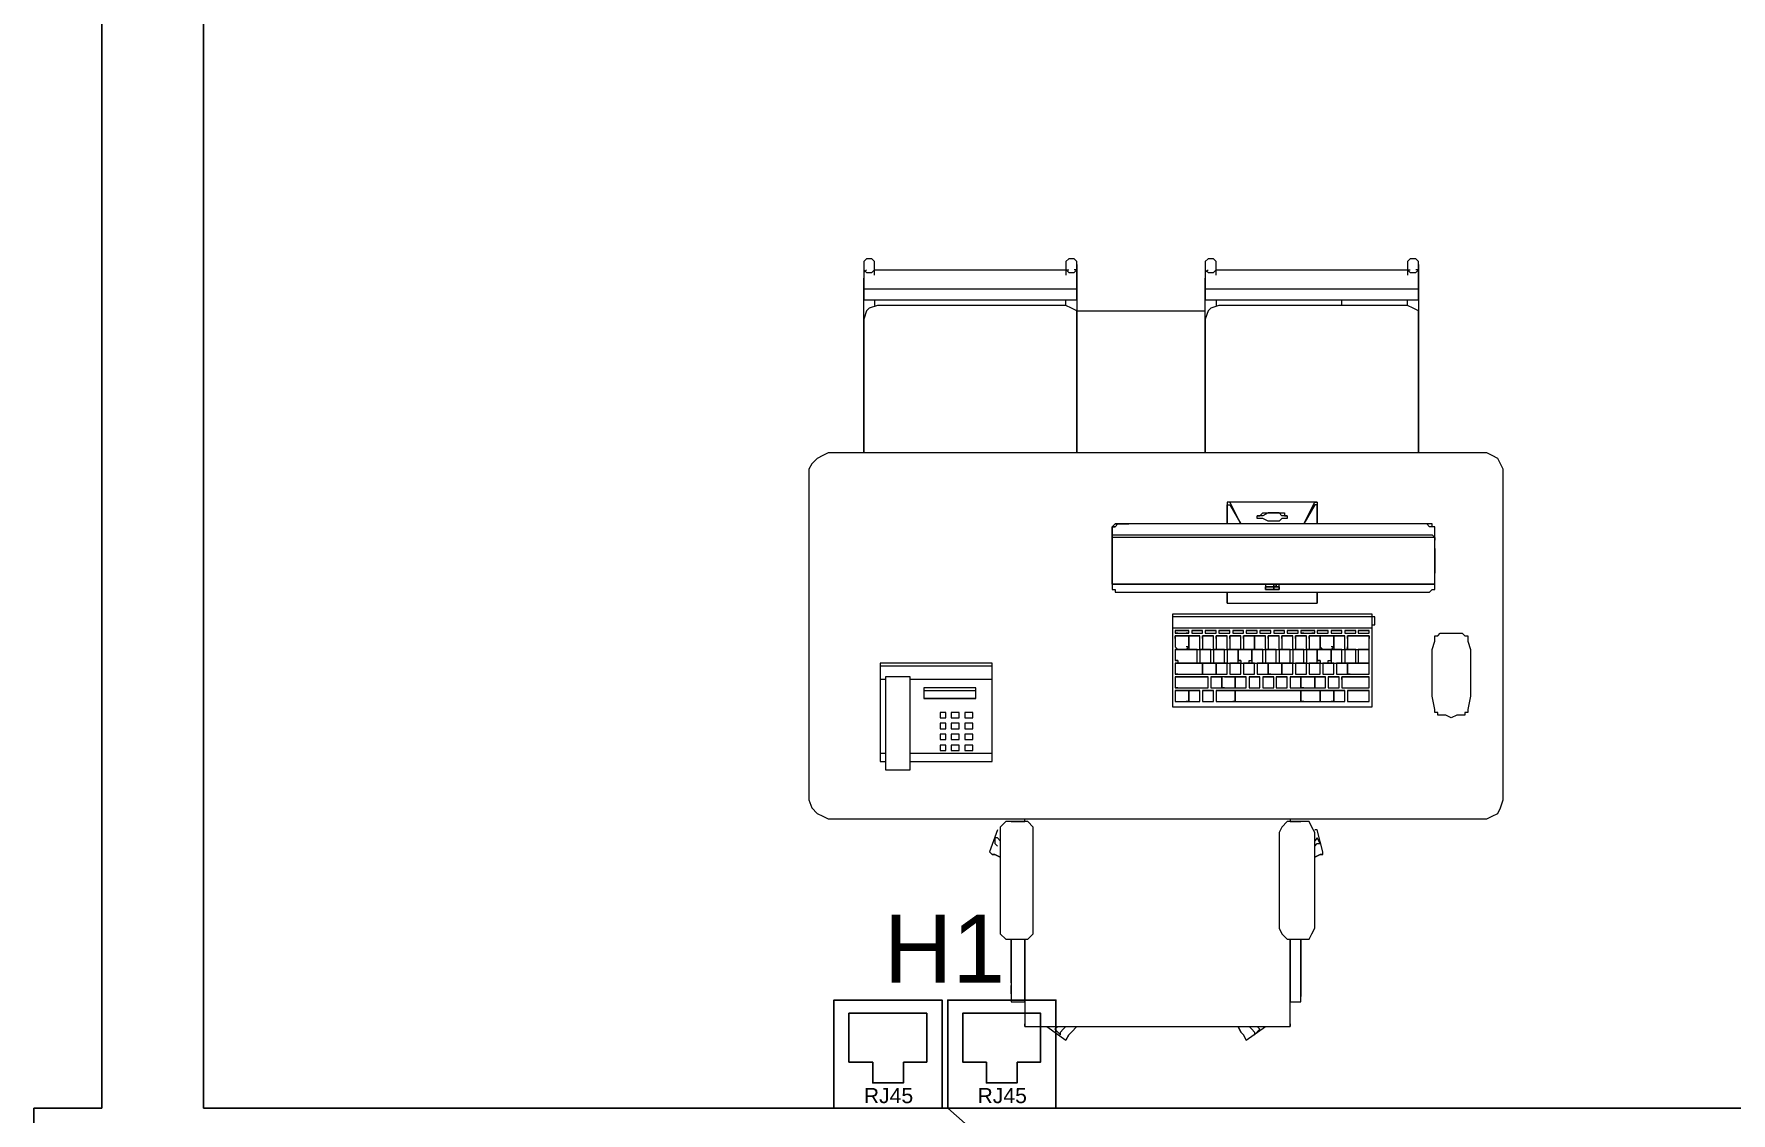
# Model space of a CAD drawing. Header units: metres. Extents: x 131 to 1703, y 190 to 2058.
# Drawn here: x 1474.805 to 1477.307, y 1991.598 to 1993.19 of the extents above; entities that cross this region are included whole.
import ezdxf

# ---------------------------------------------------------------- set-up
doc = ezdxf.new("R2010")
doc.units = ezdxf.units.M
for name, color, linetype in [('Cables RJ45', 7, 'Continuous'), ('Mobilier', 7, 'Continuous'), ('Murs', 7, 'Continuous'), ('Prise RJ45', 7, 'Continuous')]:
    doc.layers.add(name, color=color, linetype=linetype)
doc.styles.get("Standard").update_dxf_attribs({"font": 'arial.ttf'})

# ---------------------------------------------------------------- blocks, each defined once
blk = doc.blocks.new('Table avec ordinateur et telephone')
at = {"layer": 'Mobilier', "lineweight": 9}
for points in [[(1460.1523, 1998.0287), (1460.1506, 1998.0287), (1460.149, 1998.027), (1460.149, 1998.0253), (1460.149, 1998.0237), (1460.149, 1998.022), (1460.1506, 1998.0203), (1460.1523, 1998.0203), (1460.154, 1998.0203), (1460.1556, 1998.022), (1460.1556, 1998.0237), (1460.1556, 1998.0253), (1460.1556, 1998.027), (1460.154, 1998.0287)], [(1460.2756, 1998.0287), (1460.274, 1998.0287), (1460.2723, 1998.027), (1460.2723, 1998.0253), (1460.2723, 1998.0237), (1460.2723, 1998.022), (1460.274, 1998.0203), (1460.2756, 1998.0203), (1460.2773, 1998.0203), (1460.279, 1998.022), (1460.279, 1998.0237), (1460.279, 1998.0253), (1460.279, 1998.027), (1460.2773, 1998.0287)], [(1460.3606, 1998.0287), (1460.359, 1998.0287), (1460.3573, 1998.027), (1460.3573, 1998.0253), (1460.3573, 1998.0237), (1460.3573, 1998.022), (1460.359, 1998.0203), (1460.3606, 1998.0203), (1460.3623, 1998.0203), (1460.364, 1998.022), (1460.364, 1998.0237), (1460.364, 1998.0253), (1460.364, 1998.027), (1460.3623, 1998.0287)], [(1460.484, 1998.0287), (1460.4823, 1998.0287), (1460.4806, 1998.027), (1460.4806, 1998.0253), (1460.4806, 1998.0237), (1460.4806, 1998.022), (1460.4823, 1998.0203), (1460.484, 1998.0203), (1460.4856, 1998.0203), (1460.4873, 1998.022), (1460.4873, 1998.0237), (1460.4873, 1998.0253), (1460.4873, 1998.027), (1460.4856, 1998.0287)], [(1460.2723, 1998.0103), (1460.1573, 1998.0103), (1460.1523, 1998.0103), (1460.1506, 1998.0103), (1460.149, 1998.0103), (1460.149, 1998.0037), (1460.1506, 1998.0037), (1460.1523, 1998.0037), (1460.1573, 1998.0037), (1460.2723, 1998.0037), (1460.2756, 1998.0037), (1460.279, 1998.0037), (1460.279, 1998.0103), (1460.2756, 1998.0103)], [(1460.4806, 1998.0103), (1460.3656, 1998.0103), (1460.3606, 1998.0103), (1460.359, 1998.0103), (1460.3573, 1998.0103), (1460.3573, 1998.0037), (1460.359, 1998.0037), (1460.3606, 1998.0037), (1460.3656, 1998.0037), (1460.4806, 1998.0037), (1460.484, 1998.0037), (1460.4873, 1998.0037), (1460.4873, 1998.0103), (1460.484, 1998.0103)], [(1460.524, 1997.9103), (1460.1306, 1997.9103), (1460.1273, 1997.9103), (1460.124, 1997.9087), (1460.1206, 1997.907), (1460.1173, 1997.9037), (1460.1156, 1997.9003), (1460.1156, 1997.8953), (1460.1156, 1997.702), (1460.1156, 1997.6987), (1460.1173, 1997.6937), (1460.1206, 1997.6904), (1460.124, 1997.6887), (1460.1273, 1997.687), (1460.1306, 1997.687), (1460.524, 1997.687), (1460.529, 1997.687), (1460.5323, 1997.6887), (1460.5356, 1997.6904), (1460.5373, 1997.6937), (1460.539, 1997.6987), (1460.539, 1997.702), (1460.539, 1997.8953), (1460.539, 1997.9003), (1460.5373, 1997.9037), (1460.5356, 1997.907), (1460.5323, 1997.9087), (1460.529, 1997.9103)], [(1460.424, 1997.8803), (1460.4256, 1997.8803), (1460.4256, 1997.8787), (1460.4256, 1997.877), (1460.4256, 1997.8753), (1460.4256, 1997.8737), (1460.4256, 1997.872), (1460.4256, 1997.867), (1460.4256, 1997.872), (1460.4256, 1997.8737), (1460.4256, 1997.8753), (1460.4256, 1997.877), (1460.4256, 1997.8787), (1460.424, 1997.8787), (1460.4173, 1997.867)], [(1460.4073, 1997.872), (1460.4073, 1997.8703), (1460.4056, 1997.8703), (1460.404, 1997.8703), (1460.4023, 1997.8687), (1460.399, 1997.8687), (1460.3973, 1997.8687), (1460.3956, 1997.8687), (1460.3923, 1997.8703), (1460.3906, 1997.8703), (1460.389, 1997.8703), (1460.389, 1997.872), (1460.3906, 1997.872), (1460.3923, 1997.8737), (1460.3956, 1997.8737), (1460.3973, 1997.8737), (1460.399, 1997.8737), (1460.4023, 1997.8737), (1460.404, 1997.8737), (1460.4056, 1997.8737), (1460.4056, 1997.872)], [(1460.3006, 1997.857), (1460.3006, 1997.8303), (1460.4973, 1997.8303), (1460.4973, 1997.857), (1460.4973, 1997.8587), (1460.4956, 1997.8587), (1460.494, 1997.8587), (1460.4923, 1997.8587), (1460.4906, 1997.8587), (1460.3056, 1997.8587), (1460.304, 1997.8587), (1460.3023, 1997.8587), (1460.3006, 1997.8587)], [(1460.3006, 1997.827), (1460.3023, 1997.827), (1460.3023, 1997.8253), (1460.304, 1997.8253), (1460.3056, 1997.8253), (1460.4906, 1997.8253), (1460.4923, 1997.8253), (1460.494, 1997.8253), (1460.4956, 1997.827), (1460.4973, 1997.827), (1460.4973, 1997.8303), (1460.3006, 1997.8303)], [(1460.394, 1997.8287), (1460.3956, 1997.8287), (1460.3973, 1997.8287), (1460.399, 1997.8287), (1460.4006, 1997.8287), (1460.4023, 1997.8287), (1460.4023, 1997.827), (1460.4006, 1997.827), (1460.399, 1997.827), (1460.3973, 1997.827), (1460.3956, 1997.827), (1460.394, 1997.827)], [(1460.3973, 1997.827), (1460.399, 1997.827), (1460.4006, 1997.827), (1460.4023, 1997.827), (1460.4023, 1997.8287), (1460.4006, 1997.8287), (1460.399, 1997.8287), (1460.3973, 1997.8287), (1460.3956, 1997.8287), (1460.394, 1997.8287), (1460.394, 1997.827), (1460.3956, 1997.827)], [(1460.399, 1997.8287), (1460.399, 1997.8303), (1460.4006, 1997.8303), (1460.4006, 1997.8287)], [(1460.4006, 1997.8303), (1460.399, 1997.8303), (1460.399, 1997.8287), (1460.4006, 1997.8287)], [(1460.399, 1997.827), (1460.399, 1997.8287)], [(1460.459, 1997.7554), (1460.459, 1997.807), (1460.459, 1997.8087), (1460.459, 1997.8104), (1460.459, 1997.812), (1460.3373, 1997.812), (1460.3373, 1997.8104), (1460.3373, 1997.8087), (1460.3373, 1997.807), (1460.3373, 1997.7554)], [(1460.339, 1997.8004), (1460.3406, 1997.8004), (1460.3456, 1997.8004), (1460.3473, 1997.8004), (1460.3473, 1997.802), (1460.3456, 1997.802), (1460.3406, 1997.802), (1460.339, 1997.802)], [(1460.339, 1997.792), (1460.3406, 1997.7904), (1460.3456, 1997.7904), (1460.3473, 1997.792), (1460.3473, 1997.797), (1460.3473, 1997.7987), (1460.3456, 1997.7987), (1460.3406, 1997.7987), (1460.339, 1997.7987), (1460.339, 1997.797)], [(1460.3473, 1997.792), (1460.3473, 1997.7904), (1460.354, 1997.7904), (1460.354, 1997.792), (1460.354, 1997.797), (1460.354, 1997.7987), (1460.3473, 1997.7987), (1460.3473, 1997.797)], [(1460.349, 1997.8004), (1460.3556, 1997.8004), (1460.3556, 1997.802), (1460.354, 1997.802), (1460.349, 1997.802)], [(1460.3556, 1997.792), (1460.3556, 1997.7904), (1460.3623, 1997.7904), (1460.3623, 1997.792), (1460.3623, 1997.797), (1460.3623, 1997.7987), (1460.3556, 1997.7987), (1460.3556, 1997.797)], [(1460.3573, 1997.8004), (1460.364, 1997.8004), (1460.364, 1997.802), (1460.3573, 1997.802)], [(1460.364, 1997.792), (1460.364, 1997.7904), (1460.3706, 1997.7904), (1460.3706, 1997.792), (1460.3706, 1997.797), (1460.3706, 1997.7987), (1460.364, 1997.7987), (1460.364, 1997.797)], [(1460.3656, 1997.8004), (1460.3723, 1997.8004), (1460.3723, 1997.802), (1460.3656, 1997.802)], [(1460.3723, 1997.792), (1460.3723, 1997.7904), (1460.379, 1997.7904), (1460.379, 1997.792), (1460.379, 1997.797), (1460.379, 1997.7987), (1460.3723, 1997.7987), (1460.3723, 1997.797)], [(1460.374, 1997.8004), (1460.3806, 1997.8004), (1460.3806, 1997.802), (1460.374, 1997.802)], [(1460.3806, 1997.792), (1460.3806, 1997.7904), (1460.3856, 1997.7904), (1460.3873, 1997.7904), (1460.3873, 1997.792), (1460.3873, 1997.797), (1460.3873, 1997.7987), (1460.3856, 1997.7987), (1460.3806, 1997.7987), (1460.3806, 1997.797)], [(1460.3823, 1997.8004), (1460.389, 1997.8004), (1460.389, 1997.802), (1460.3823, 1997.802)], [(1460.3873, 1997.792), (1460.3873, 1997.7904), (1460.389, 1997.7904), (1460.394, 1997.7904), (1460.394, 1997.792), (1460.394, 1997.797), (1460.394, 1997.7987), (1460.389, 1997.7987), (1460.3873, 1997.7987), (1460.3873, 1997.797)], [(1460.3906, 1997.8004), (1460.3973, 1997.8004), (1460.3973, 1997.802), (1460.3906, 1997.802)], [(1460.3956, 1997.792), (1460.3956, 1997.7904), (1460.4023, 1997.7904), (1460.4023, 1997.792), (1460.4023, 1997.797), (1460.4023, 1997.7987), (1460.3956, 1997.7987), (1460.3956, 1997.797)], [(1460.399, 1997.8004), (1460.4056, 1997.8004), (1460.4056, 1997.802), (1460.399, 1997.802)], [(1460.404, 1997.792), (1460.404, 1997.7904), (1460.4106, 1997.7904), (1460.4106, 1997.792), (1460.4106, 1997.797), (1460.4106, 1997.7987), (1460.404, 1997.7987), (1460.404, 1997.797)], [(1460.4073, 1997.8004), (1460.414, 1997.8004), (1460.414, 1997.802), (1460.4073, 1997.802)], [(1460.4123, 1997.792), (1460.4123, 1997.7904), (1460.419, 1997.7904), (1460.419, 1997.792), (1460.419, 1997.797), (1460.419, 1997.7987), (1460.4123, 1997.7987), (1460.4123, 1997.797)], [(1460.4156, 1997.8004), (1460.4173, 1997.8004), (1460.4223, 1997.8004), (1460.424, 1997.8004), (1460.424, 1997.802), (1460.4223, 1997.802), (1460.4173, 1997.802), (1460.4156, 1997.802)], [(1460.4206, 1997.792), (1460.4206, 1997.7904), (1460.4273, 1997.7904), (1460.4273, 1997.792), (1460.4273, 1997.797), (1460.4273, 1997.7987), (1460.4206, 1997.7987), (1460.4206, 1997.797)], [(1460.4256, 1997.8004), (1460.4323, 1997.8004), (1460.4323, 1997.802), (1460.4306, 1997.802), (1460.4256, 1997.802)], [(1460.4273, 1997.792), (1460.429, 1997.7904), (1460.434, 1997.7904), (1460.4356, 1997.792), (1460.4356, 1997.797), (1460.4356, 1997.7987), (1460.434, 1997.7987), (1460.429, 1997.7987), (1460.4273, 1997.7987), (1460.4273, 1997.797)], [(1460.434, 1997.8004), (1460.4406, 1997.8004), (1460.4406, 1997.802), (1460.434, 1997.802)], [(1460.4356, 1997.792), (1460.4356, 1997.7904), (1460.4423, 1997.7904), (1460.4423, 1997.792), (1460.4423, 1997.797), (1460.4423, 1997.7987), (1460.4356, 1997.7987), (1460.4356, 1997.797)], [(1460.4423, 1997.8004), (1460.449, 1997.8004), (1460.449, 1997.802), (1460.4423, 1997.802)], [(1460.444, 1997.792), (1460.444, 1997.7904), (1460.4573, 1997.7904), (1460.4573, 1997.792), (1460.4573, 1997.797), (1460.4573, 1997.7987), (1460.444, 1997.7987), (1460.444, 1997.797)], [(1460.4506, 1997.8004), (1460.4573, 1997.8004), (1460.4573, 1997.802), (1460.4506, 1997.802)], [(1460.5023, 1997.8004), (1460.504, 1997.8004), (1460.5056, 1997.8004), (1460.5073, 1997.8004), (1460.509, 1997.8004), (1460.5106, 1997.8004), (1460.5123, 1997.8004), (1460.514, 1997.8004), (1460.5156, 1997.7987), (1460.5173, 1997.7987), (1460.5173, 1997.797), (1460.5173, 1997.7954), (1460.519, 1997.7904), (1460.519, 1997.7854), (1460.519, 1997.7787), (1460.519, 1997.7704), (1460.519, 1997.762), (1460.5173, 1997.7537), (1460.5173, 1997.752), (1460.5156, 1997.752), (1460.5156, 1997.7504), (1460.514, 1997.7504), (1460.5106, 1997.7504), (1460.5073, 1997.7487), (1460.504, 1997.7504), (1460.5006, 1997.7504), (1460.499, 1997.7504), (1460.499, 1997.752), (1460.4973, 1997.752), (1460.4973, 1997.7537), (1460.4956, 1997.762), (1460.4956, 1997.7704), (1460.4956, 1997.7787), (1460.4956, 1997.7854), (1460.4956, 1997.7904), (1460.4973, 1997.7954), (1460.4973, 1997.797), (1460.4973, 1997.7987), (1460.499, 1997.7987), (1460.5006, 1997.8004)], [(1460.3523, 1997.7837), (1460.3523, 1997.7887), (1460.3523, 1997.7904), (1460.3406, 1997.7904), (1460.339, 1997.7904), (1460.339, 1997.7887), (1460.339, 1997.7837), (1460.3406, 1997.7837), (1460.3406, 1997.782), (1460.3523, 1997.782)], [(1460.3606, 1997.7837), (1460.3606, 1997.7887), (1460.3606, 1997.7904), (1460.354, 1997.7904), (1460.354, 1997.7887), (1460.354, 1997.7837), (1460.354, 1997.782), (1460.3606, 1997.782)], [(1460.369, 1997.7837), (1460.369, 1997.7887), (1460.369, 1997.7904), (1460.3623, 1997.7904), (1460.3623, 1997.7887), (1460.3623, 1997.7837), (1460.3623, 1997.782), (1460.369, 1997.782)], [(1460.3773, 1997.7837), (1460.3773, 1997.7887), (1460.3773, 1997.7904), (1460.3706, 1997.7904), (1460.3706, 1997.7887), (1460.3706, 1997.7837), (1460.3706, 1997.782), (1460.3773, 1997.782)], [(1460.3856, 1997.7837), (1460.3856, 1997.7887), (1460.3856, 1997.7904), (1460.384, 1997.7904), (1460.379, 1997.7904), (1460.3773, 1997.7904), (1460.3773, 1997.7887), (1460.3773, 1997.7837), (1460.379, 1997.7837), (1460.379, 1997.782), (1460.384, 1997.782), (1460.384, 1997.7837)], [(1460.3923, 1997.7837), (1460.3923, 1997.7887), (1460.3923, 1997.7904), (1460.3873, 1997.7904), (1460.3856, 1997.7904), (1460.3856, 1997.7887), (1460.3856, 1997.7837), (1460.3856, 1997.782), (1460.3923, 1997.782)], [(1460.4006, 1997.7837), (1460.4006, 1997.7887), (1460.4006, 1997.7904), (1460.394, 1997.7904), (1460.394, 1997.7887), (1460.394, 1997.7837), (1460.394, 1997.782), (1460.4006, 1997.782)], [(1460.409, 1997.7837), (1460.409, 1997.7887), (1460.409, 1997.7904), (1460.4023, 1997.7904), (1460.4023, 1997.7887), (1460.4023, 1997.7837), (1460.4023, 1997.782), (1460.409, 1997.782)], [(1460.4173, 1997.7837), (1460.4173, 1997.7887), (1460.4173, 1997.7904), (1460.4106, 1997.7904), (1460.4106, 1997.7887), (1460.4106, 1997.7837), (1460.4106, 1997.782), (1460.4173, 1997.782)], [(1460.4256, 1997.7837), (1460.4256, 1997.7887), (1460.4256, 1997.7904), (1460.419, 1997.7904), (1460.419, 1997.7887), (1460.419, 1997.7837), (1460.419, 1997.782), (1460.4256, 1997.782)], [(1460.434, 1997.7837), (1460.434, 1997.7887), (1460.434, 1997.7904), (1460.4323, 1997.7904), (1460.4273, 1997.7904), (1460.4256, 1997.7904), (1460.4256, 1997.7887), (1460.4256, 1997.7837), (1460.4273, 1997.7837), (1460.4273, 1997.782), (1460.4323, 1997.782), (1460.4323, 1997.7837)], [(1460.4406, 1997.7837), (1460.4406, 1997.7887), (1460.4406, 1997.7904), (1460.434, 1997.7904), (1460.434, 1997.7887), (1460.434, 1997.7837), (1460.434, 1997.782), (1460.4406, 1997.782)], [(1460.449, 1997.7837), (1460.449, 1997.7887), (1460.449, 1997.7904), (1460.4423, 1997.7904), (1460.4423, 1997.7887), (1460.4423, 1997.7837), (1460.4423, 1997.782), (1460.449, 1997.782)], [(1460.4573, 1997.7837), (1460.4573, 1997.7887), (1460.4573, 1997.7904), (1460.4506, 1997.7904), (1460.4506, 1997.7887), (1460.4506, 1997.7837), (1460.4506, 1997.782), (1460.4573, 1997.782)], [(1460.1773, 1997.722), (1460.2273, 1997.722), (1460.2273, 1997.782), (1460.159, 1997.782), (1460.159, 1997.722), (1460.1623, 1997.722), (1460.1623, 1997.717), (1460.1773, 1997.717)], [(1460.3556, 1997.7754), (1460.3556, 1997.782), (1460.3406, 1997.782), (1460.339, 1997.782), (1460.339, 1997.7754), (1460.3406, 1997.7754)], [(1460.364, 1997.7754), (1460.364, 1997.782), (1460.3623, 1997.782), (1460.3573, 1997.782), (1460.3556, 1997.782), (1460.3556, 1997.7804), (1460.3556, 1997.7754), (1460.3573, 1997.7754), (1460.3623, 1997.7754)], [(1460.3706, 1997.7754), (1460.3706, 1997.782), (1460.364, 1997.782), (1460.364, 1997.7804), (1460.364, 1997.7754)], [(1460.379, 1997.7754), (1460.379, 1997.782), (1460.3723, 1997.782), (1460.3723, 1997.7804), (1460.3723, 1997.7754)], [(1460.3873, 1997.7754), (1460.3873, 1997.782), (1460.3806, 1997.782), (1460.3806, 1997.7804), (1460.3806, 1997.7754)], [(1460.3956, 1997.7754), (1460.3956, 1997.782), (1460.389, 1997.782), (1460.389, 1997.7804), (1460.389, 1997.7754)], [(1460.404, 1997.7754), (1460.404, 1997.782), (1460.4023, 1997.782), (1460.3973, 1997.782), (1460.3956, 1997.782), (1460.3956, 1997.7804), (1460.3956, 1997.7754), (1460.3973, 1997.7754), (1460.4023, 1997.7754)], [(1460.4106, 1997.7754), (1460.4106, 1997.782), (1460.4056, 1997.782), (1460.404, 1997.782), (1460.404, 1997.7804), (1460.404, 1997.7754)], [(1460.419, 1997.7754), (1460.419, 1997.782), (1460.4123, 1997.782), (1460.4123, 1997.7804), (1460.4123, 1997.7754)], [(1460.4273, 1997.7754), (1460.4273, 1997.782), (1460.4206, 1997.782), (1460.4206, 1997.7804), (1460.4206, 1997.7754)], [(1460.4356, 1997.7754), (1460.4356, 1997.782), (1460.429, 1997.782), (1460.429, 1997.7804), (1460.429, 1997.7754)], [(1460.444, 1997.7754), (1460.444, 1997.782), (1460.4373, 1997.782), (1460.4373, 1997.7804), (1460.4373, 1997.7754)], [(1460.4573, 1997.7754), (1460.4573, 1997.782), (1460.4456, 1997.782), (1460.444, 1997.782), (1460.444, 1997.7804), (1460.444, 1997.7754), (1460.4456, 1997.7754)], [(1460.2173, 1997.767), (1460.1856, 1997.767), (1460.1856, 1997.7604), (1460.2173, 1997.7604)], [(1460.359, 1997.767), (1460.359, 1997.7737), (1460.3406, 1997.7737), (1460.339, 1997.7737), (1460.339, 1997.767), (1460.3406, 1997.767)], [(1460.339, 1997.7587), (1460.3406, 1997.7587), (1460.3456, 1997.7587), (1460.3473, 1997.7587), (1460.3473, 1997.7637), (1460.3473, 1997.7654), (1460.3456, 1997.7654), (1460.3406, 1997.7654), (1460.339, 1997.7654), (1460.339, 1997.7637)], [(1460.3473, 1997.7587), (1460.354, 1997.7587), (1460.354, 1997.7637), (1460.354, 1997.7654), (1460.3473, 1997.7654), (1460.3473, 1997.7637)], [(1460.3556, 1997.7587), (1460.3623, 1997.7587), (1460.3623, 1997.7637), (1460.3623, 1997.7654), (1460.3556, 1997.7654), (1460.3556, 1997.7637)], [(1460.3673, 1997.767), (1460.3673, 1997.7737), (1460.3606, 1997.7737), (1460.3606, 1997.772), (1460.3606, 1997.767)], [(1460.364, 1997.7587), (1460.374, 1997.7587), (1460.3756, 1997.7587), (1460.3756, 1997.7637), (1460.3756, 1997.7654), (1460.374, 1997.7654), (1460.364, 1997.7654), (1460.364, 1997.7637)], [(1460.3756, 1997.767), (1460.3756, 1997.7737), (1460.374, 1997.7737), (1460.369, 1997.7737), (1460.3673, 1997.7737), (1460.3673, 1997.772), (1460.3673, 1997.767), (1460.369, 1997.767), (1460.374, 1997.767)], [(1460.3823, 1997.767), (1460.3823, 1997.7737), (1460.3773, 1997.7737), (1460.3756, 1997.7737), (1460.3756, 1997.772), (1460.3756, 1997.767)], [(1460.3756, 1997.7587), (1460.4156, 1997.7587), (1460.4156, 1997.7637), (1460.4156, 1997.7654), (1460.3756, 1997.7654), (1460.3756, 1997.7637)], [(1460.3906, 1997.767), (1460.3906, 1997.7737), (1460.384, 1997.7737), (1460.384, 1997.772), (1460.384, 1997.767)], [(1460.399, 1997.767), (1460.399, 1997.7737), (1460.3923, 1997.7737), (1460.3923, 1997.772), (1460.3923, 1997.767)], [(1460.4073, 1997.767), (1460.4073, 1997.7737), (1460.4006, 1997.7737), (1460.4006, 1997.772), (1460.4006, 1997.767)], [(1460.4156, 1997.767), (1460.4156, 1997.7737), (1460.409, 1997.7737), (1460.409, 1997.772), (1460.409, 1997.767)], [(1460.424, 1997.767), (1460.424, 1997.7737), (1460.4223, 1997.7737), (1460.4173, 1997.7737), (1460.4156, 1997.7737), (1460.4156, 1997.772), (1460.4156, 1997.767), (1460.4173, 1997.767), (1460.4223, 1997.767)], [(1460.4156, 1997.7587), (1460.4173, 1997.7587), (1460.4273, 1997.7587), (1460.4273, 1997.7637), (1460.4273, 1997.7654), (1460.4173, 1997.7654), (1460.4156, 1997.7654), (1460.4156, 1997.7637)], [(1460.4306, 1997.767), (1460.4306, 1997.7737), (1460.424, 1997.7737), (1460.424, 1997.772), (1460.424, 1997.767)], [(1460.4273, 1997.7587), (1460.429, 1997.7587), (1460.434, 1997.7587), (1460.4356, 1997.7587), (1460.4356, 1997.7637), (1460.4356, 1997.7654), (1460.434, 1997.7654), (1460.429, 1997.7654), (1460.4273, 1997.7654), (1460.4273, 1997.7637)], [(1460.439, 1997.767), (1460.439, 1997.7737), (1460.4323, 1997.7737), (1460.4323, 1997.772), (1460.4323, 1997.767)], [(1460.4356, 1997.7587), (1460.4423, 1997.7587), (1460.4423, 1997.7637), (1460.4423, 1997.7654), (1460.4356, 1997.7654), (1460.4356, 1997.7637)], [(1460.4573, 1997.767), (1460.4573, 1997.7737), (1460.4406, 1997.7737), (1460.4406, 1997.772), (1460.4406, 1997.767)], [(1460.444, 1997.7587), (1460.4573, 1997.7587), (1460.4573, 1997.7637), (1460.4573, 1997.7654), (1460.444, 1997.7654), (1460.444, 1997.7637)], [(1460.199, 1997.752), (1460.1956, 1997.752), (1460.1956, 1997.7487), (1460.199, 1997.7487)], [(1460.199, 1997.7454), (1460.1956, 1997.7454), (1460.1956, 1997.742), (1460.199, 1997.742)], [(1460.2073, 1997.752), (1460.2023, 1997.752), (1460.2023, 1997.7487), (1460.2073, 1997.7487)], [(1460.2073, 1997.7454), (1460.2023, 1997.7454), (1460.2023, 1997.742), (1460.2073, 1997.742)], [(1460.2156, 1997.752), (1460.2106, 1997.752), (1460.2106, 1997.7487), (1460.2156, 1997.7487)], [(1460.2156, 1997.7454), (1460.2106, 1997.7454), (1460.2106, 1997.742), (1460.2156, 1997.742)], [(1460.199, 1997.7387), (1460.1956, 1997.7387), (1460.1956, 1997.7354), (1460.199, 1997.7354)], [(1460.2073, 1997.7387), (1460.2023, 1997.7387), (1460.2023, 1997.7354), (1460.2073, 1997.7354)], [(1460.2156, 1997.7387), (1460.2106, 1997.7387), (1460.2106, 1997.7354), (1460.2156, 1997.7354)], [(1460.199, 1997.732), (1460.1956, 1997.732), (1460.1956, 1997.7287), (1460.199, 1997.7287)], [(1460.2073, 1997.732), (1460.2023, 1997.732), (1460.2023, 1997.7287), (1460.2073, 1997.7287)], [(1460.2156, 1997.732), (1460.2106, 1997.732), (1460.2106, 1997.7287), (1460.2156, 1997.7287)], [(1460.2456, 1997.6137), (1460.249, 1997.6137), (1460.2523, 1997.617), (1460.2523, 1997.6204), (1460.2523, 1997.6787), (1460.2523, 1997.682), (1460.249, 1997.6854), (1460.2456, 1997.6854), (1460.239, 1997.6854), (1460.2356, 1997.6854), (1460.2323, 1997.682), (1460.2323, 1997.6787), (1460.2323, 1997.6204), (1460.2323, 1997.617), (1460.2356, 1997.6137), (1460.239, 1997.6137)], [(1460.4156, 1997.6137), (1460.4206, 1997.6137), (1460.4223, 1997.617), (1460.424, 1997.6204), (1460.424, 1997.6787), (1460.4223, 1997.682), (1460.4206, 1997.6854), (1460.4156, 1997.6854), (1460.4106, 1997.6854), (1460.4073, 1997.6854), (1460.404, 1997.682), (1460.4023, 1997.6787), (1460.4023, 1997.6204), (1460.404, 1997.617), (1460.4073, 1997.6137), (1460.4106, 1997.6137)], [(1460.279, 1997.5604), (1460.2756, 1997.557), (1460.274, 1997.5554), (1460.2723, 1997.552), (1460.274, 1997.5554), (1460.2756, 1997.557)], [(1460.3773, 1997.5604), (1460.379, 1997.557), (1460.3806, 1997.5554), (1460.3823, 1997.552), (1460.3806, 1997.5554), (1460.379, 1997.557)]]:
    blk.add_lwpolyline(points, close=True, dxfattribs=at)
for points in [[(1460.279, 1998.0253), (1460.279, 1998.0153), (1460.279, 1998.0137), (1460.279, 1998.0087), (1460.279, 1998.0003), (1460.279, 1997.9103), (1460.279, 1997.992), (1460.279, 1997.997), (1460.2756, 1997.9987), (1460.2723, 1998.0003), (1460.1573, 1998.0003), (1460.1523, 1997.9987), (1460.1506, 1997.997), (1460.149, 1997.992), (1460.149, 1997.9103), (1460.149, 1998.0003), (1460.149, 1998.007), (1460.149, 1998.0137), (1460.149, 1998.0153)], [(1460.149, 1998.0253), (1460.149, 1998.0153), (1460.149, 1998.017)], [(1460.1556, 1998.0187), (1460.1556, 1998.0253)], [(1460.2723, 1998.0253), (1460.2723, 1998.0187)], [(1460.4873, 1998.0253), (1460.4873, 1998.0153), (1460.4873, 1998.0137), (1460.4873, 1998.0087), (1460.4873, 1998.0003), (1460.4873, 1997.9103), (1460.4873, 1997.992), (1460.4873, 1997.997), (1460.484, 1997.9987), (1460.4806, 1998.0003), (1460.3656, 1998.0003), (1460.3606, 1997.9987), (1460.359, 1997.997), (1460.3573, 1997.992), (1460.3573, 1997.9103), (1460.3573, 1998.0003), (1460.3573, 1998.007), (1460.3573, 1998.0137), (1460.3573, 1998.0153)], [(1460.3573, 1998.0253), (1460.3573, 1998.0153), (1460.3573, 1998.017)], [(1460.364, 1998.0187), (1460.364, 1998.0253)], [(1460.4806, 1998.0253), (1460.4806, 1998.0187)], [(1460.1506, 1998.022), (1460.149, 1998.0203), (1460.149, 1998.0103)], [(1460.1556, 1998.022), (1460.1573, 1998.022), (1460.2723, 1998.022), (1460.274, 1998.022)], [(1460.279, 1998.0103), (1460.279, 1998.0203), (1460.279, 1998.022), (1460.2773, 1998.022)], [(1460.279, 1998.0153), (1460.279, 1998.0153)], [(1460.359, 1998.022), (1460.3573, 1998.0203), (1460.3573, 1998.0103)], [(1460.364, 1998.022), (1460.3656, 1998.022), (1460.4806, 1998.022), (1460.4823, 1998.022)], [(1460.4873, 1998.0103), (1460.4873, 1998.0203), (1460.4873, 1998.022), (1460.4856, 1998.022)], [(1460.4873, 1998.0153), (1460.4873, 1998.0153)], [(1460.1556, 1998.0037), (1460.1556, 1998.0003)], [(1460.2723, 1998.0003), (1460.2723, 1998.0037)], [(1460.364, 1998.0037), (1460.364, 1998.0003)], [(1460.4806, 1998.0003), (1460.4806, 1998.0037)], [(1460.4256, 1997.8803), (1460.3723, 1997.8803), (1460.3706, 1997.8803), (1460.3706, 1997.8787), (1460.3706, 1997.877), (1460.3706, 1997.8753), (1460.3706, 1997.8737), (1460.3706, 1997.872), (1460.3706, 1997.867), (1460.3706, 1997.872), (1460.3706, 1997.8737), (1460.3706, 1997.8753), (1460.3706, 1997.877), (1460.3706, 1997.8787), (1460.3723, 1997.8787), (1460.379, 1997.867), (1460.3723, 1997.8803)], [(1460.4073, 1997.872), (1460.4056, 1997.872), (1460.404, 1997.872), (1460.4023, 1997.8737), (1460.399, 1997.8737), (1460.3973, 1997.8737), (1460.3956, 1997.8737), (1460.3923, 1997.872), (1460.3906, 1997.872), (1460.389, 1997.872)], [(1460.3006, 1997.8353), (1460.3006, 1997.8653), (1460.3023, 1997.8653), (1460.304, 1997.867), (1460.3056, 1997.867), (1460.304, 1997.867), (1460.3023, 1997.8653), (1460.3006, 1997.8653), (1460.3006, 1997.8587), (1460.3006, 1997.8603), (1460.3023, 1997.8603), (1460.304, 1997.8603), (1460.3056, 1997.8603), (1460.4906, 1997.8603), (1460.4923, 1997.8603), (1460.494, 1997.8603), (1460.4956, 1997.8603), (1460.4973, 1997.8587), (1460.4973, 1997.857)], [(1460.4973, 1997.8353), (1460.4973, 1997.8653), (1460.4956, 1997.8653), (1460.494, 1997.8653), (1460.4923, 1997.867), (1460.4906, 1997.867), (1460.3056, 1997.867), (1460.304, 1997.867), (1460.3023, 1997.867), (1460.3006, 1997.8653)], [(1460.3006, 1997.8587), (1460.3006, 1997.8603), (1460.3023, 1997.8603), (1460.304, 1997.8603), (1460.3056, 1997.8603), (1460.4906, 1997.8603), (1460.4923, 1997.8603), (1460.494, 1997.8603), (1460.4956, 1997.8603), (1460.4973, 1997.8587)], [(1460.3006, 1997.8303), (1460.3006, 1997.832), (1460.3006, 1997.8587), (1460.3006, 1997.857)], [(1460.3023, 1997.867), (1460.309, 1997.867), (1460.3106, 1997.867)], [(1460.4973, 1997.8303), (1460.4973, 1997.832), (1460.4973, 1997.8587), (1460.4973, 1997.8653), (1460.4956, 1997.8653), (1460.494, 1997.8653), (1460.4923, 1997.867), (1460.4906, 1997.867), (1460.3056, 1997.867)], [(1460.4956, 1997.867), (1460.4873, 1997.867), (1460.309, 1997.867)], [(1460.4973, 1997.8653), (1460.4956, 1997.8653), (1460.4956, 1997.867), (1460.494, 1997.867), (1460.4923, 1997.867), (1460.4906, 1997.867)], [(1460.4973, 1997.852), (1460.4973, 1997.8387), (1460.4973, 1997.837)], [(1460.394, 1997.8303), (1460.394, 1997.8287), (1460.3956, 1997.8287), (1460.3973, 1997.8287), (1460.399, 1997.8287), (1460.4006, 1997.8287), (1460.399, 1997.8287), (1460.3973, 1997.8287), (1460.3956, 1997.8287), (1460.394, 1997.8287)], [(1460.4023, 1997.8287), (1460.4023, 1997.8303)], [(1460.3706, 1997.8187), (1460.3706, 1997.8253), (1460.3706, 1997.8187), (1460.4256, 1997.8187), (1460.4256, 1997.8253), (1460.4256, 1997.8187)], [(1460.3706, 1997.8187), (1460.3706, 1997.8187)], [(1460.4256, 1997.8187), (1460.4256, 1997.8187)], [(1460.459, 1997.8054), (1460.4606, 1997.8054), (1460.4606, 1997.807), (1460.4606, 1997.8087), (1460.4606, 1997.8104), (1460.3373, 1997.8104), (1460.3373, 1997.8087), (1460.3373, 1997.807), (1460.3373, 1997.8054)], [(1460.3373, 1997.8037), (1460.459, 1997.8037)], [(1460.339, 1997.802), (1460.3406, 1997.802), (1460.3456, 1997.802), (1460.3473, 1997.802)], [(1460.3406, 1997.8004), (1460.339, 1997.8004)], [(1460.339, 1997.797), (1460.339, 1997.7987), (1460.3406, 1997.7987), (1460.3456, 1997.7987), (1460.3473, 1997.7987)], [(1460.3456, 1997.802), (1460.3456, 1997.802)], [(1460.3473, 1997.8004), (1460.3456, 1997.8004)], [(1460.3456, 1997.7987), (1460.3456, 1997.7987)], [(1460.3473, 1997.802), (1460.3473, 1997.802)], [(1460.3473, 1997.797), (1460.3473, 1997.7987), (1460.354, 1997.7987)], [(1460.349, 1997.802), (1460.354, 1997.802), (1460.3556, 1997.802)], [(1460.349, 1997.8004), (1460.349, 1997.8004)], [(1460.354, 1997.802), (1460.354, 1997.802)], [(1460.354, 1997.7987), (1460.354, 1997.7987)], [(1460.3556, 1997.802), (1460.3556, 1997.802)], [(1460.3556, 1997.8004), (1460.3556, 1997.8004)], [(1460.3556, 1997.797), (1460.3556, 1997.7987), (1460.3623, 1997.7987)], [(1460.3573, 1997.802), (1460.364, 1997.802)], [(1460.3573, 1997.8004), (1460.3573, 1997.8004)], [(1460.3623, 1997.7987), (1460.3623, 1997.7987)], [(1460.364, 1997.802), (1460.364, 1997.802)], [(1460.364, 1997.8004), (1460.364, 1997.8004)], [(1460.364, 1997.797), (1460.364, 1997.7987), (1460.3706, 1997.7987)], [(1460.3656, 1997.802), (1460.3723, 1997.802)], [(1460.3656, 1997.8004), (1460.3656, 1997.8004)], [(1460.3706, 1997.7987), (1460.3706, 1997.7987)], [(1460.3723, 1997.802), (1460.3723, 1997.802)], [(1460.3723, 1997.8004), (1460.3723, 1997.8004)], [(1460.3723, 1997.797), (1460.3723, 1997.7987), (1460.379, 1997.7987)], [(1460.374, 1997.802), (1460.3806, 1997.802)], [(1460.374, 1997.8004), (1460.374, 1997.8004)], [(1460.379, 1997.7987), (1460.379, 1997.7987)], [(1460.3806, 1997.802), (1460.3806, 1997.802)], [(1460.3806, 1997.8004), (1460.3806, 1997.8004)], [(1460.3806, 1997.797), (1460.3806, 1997.7987), (1460.3856, 1997.7987), (1460.3873, 1997.7987)], [(1460.3823, 1997.802), (1460.389, 1997.802)], [(1460.3823, 1997.8004), (1460.3823, 1997.8004)], [(1460.3856, 1997.7987), (1460.3856, 1997.7987)], [(1460.3873, 1997.797), (1460.3873, 1997.7987), (1460.389, 1997.7987), (1460.394, 1997.7987)], [(1460.389, 1997.802), (1460.389, 1997.802)], [(1460.389, 1997.8004), (1460.389, 1997.8004)], [(1460.3906, 1997.802), (1460.3973, 1997.802)], [(1460.3906, 1997.8004), (1460.3906, 1997.8004)], [(1460.394, 1997.7987), (1460.394, 1997.7987)], [(1460.3956, 1997.797), (1460.3956, 1997.7987), (1460.4023, 1997.7987)], [(1460.3973, 1997.802), (1460.3973, 1997.802)], [(1460.3973, 1997.8004), (1460.3973, 1997.8004)], [(1460.399, 1997.802), (1460.4056, 1997.802)], [(1460.399, 1997.8004), (1460.399, 1997.8004)], [(1460.4023, 1997.7987), (1460.4023, 1997.7987)], [(1460.404, 1997.797), (1460.404, 1997.7987), (1460.4106, 1997.7987)], [(1460.4056, 1997.802), (1460.4056, 1997.802)], [(1460.4056, 1997.8004), (1460.4056, 1997.8004)], [(1460.4073, 1997.802), (1460.414, 1997.802)], [(1460.4073, 1997.8004), (1460.4073, 1997.8004)], [(1460.4106, 1997.7987), (1460.4106, 1997.7987)], [(1460.4123, 1997.797), (1460.4123, 1997.7987), (1460.419, 1997.7987)], [(1460.414, 1997.802), (1460.414, 1997.802)], [(1460.414, 1997.8004), (1460.414, 1997.8004)], [(1460.4156, 1997.802), (1460.4173, 1997.802), (1460.4223, 1997.802), (1460.424, 1997.802)], [(1460.4173, 1997.8004), (1460.4156, 1997.8004)], [(1460.419, 1997.7987), (1460.419, 1997.7987)], [(1460.4206, 1997.797), (1460.4206, 1997.7987), (1460.4273, 1997.7987)], [(1460.4223, 1997.802), (1460.4223, 1997.802)], [(1460.424, 1997.8004), (1460.4223, 1997.8004)], [(1460.424, 1997.802), (1460.424, 1997.802)], [(1460.4256, 1997.802), (1460.4306, 1997.802), (1460.4323, 1997.802)], [(1460.4256, 1997.8004), (1460.4256, 1997.8004)], [(1460.4273, 1997.797), (1460.4273, 1997.7987), (1460.429, 1997.7987), (1460.434, 1997.7987), (1460.4356, 1997.7987)], [(1460.4273, 1997.7987), (1460.4273, 1997.7987)], [(1460.4306, 1997.802), (1460.4306, 1997.802)], [(1460.4323, 1997.802), (1460.4323, 1997.802)], [(1460.4323, 1997.8004), (1460.4323, 1997.8004)], [(1460.434, 1997.802), (1460.4406, 1997.802)], [(1460.434, 1997.8004), (1460.434, 1997.8004)], [(1460.434, 1997.7987), (1460.434, 1997.7987)], [(1460.4356, 1997.797), (1460.4356, 1997.7987), (1460.4423, 1997.7987)], [(1460.4406, 1997.802), (1460.4406, 1997.802)], [(1460.4406, 1997.8004), (1460.4406, 1997.8004)], [(1460.4423, 1997.802), (1460.449, 1997.802)], [(1460.4423, 1997.8004), (1460.4423, 1997.8004)], [(1460.4423, 1997.7987), (1460.4423, 1997.7987)], [(1460.444, 1997.797), (1460.444, 1997.7987), (1460.4573, 1997.7987), (1460.4573, 1997.797)], [(1460.449, 1997.802), (1460.449, 1997.802)], [(1460.449, 1997.8004), (1460.449, 1997.8004)], [(1460.4506, 1997.802), (1460.4573, 1997.802)], [(1460.4506, 1997.8004), (1460.4506, 1997.8004)], [(1460.4573, 1997.802), (1460.4573, 1997.802)], [(1460.4573, 1997.8004), (1460.4573, 1997.8004)], [(1460.339, 1997.7904), (1460.3406, 1997.7904), (1460.3523, 1997.7904)], [(1460.3473, 1997.792), (1460.3456, 1997.792)], [(1460.354, 1997.792), (1460.354, 1997.792)], [(1460.354, 1997.7904), (1460.3606, 1997.7904)], [(1460.354, 1997.7904), (1460.354, 1997.7904)], [(1460.3623, 1997.792), (1460.3623, 1997.792)], [(1460.3623, 1997.7904), (1460.369, 1997.7904)], [(1460.3623, 1997.7904), (1460.3623, 1997.7904)], [(1460.3706, 1997.792), (1460.3706, 1997.792)], [(1460.3706, 1997.7904), (1460.3773, 1997.7904)], [(1460.3706, 1997.7904), (1460.3706, 1997.7904)], [(1460.379, 1997.792), (1460.379, 1997.792)], [(1460.379, 1997.7904), (1460.384, 1997.7904), (1460.3856, 1997.7904), (1460.3873, 1997.7904), (1460.3923, 1997.7904)], [(1460.379, 1997.7904), (1460.379, 1997.7904)], [(1460.3873, 1997.792), (1460.3873, 1997.792)], [(1460.3873, 1997.7904), (1460.3873, 1997.7904)], [(1460.394, 1997.792), (1460.394, 1997.792)], [(1460.394, 1997.7904), (1460.4006, 1997.7904)], [(1460.394, 1997.7904), (1460.394, 1997.7904)], [(1460.4023, 1997.792), (1460.4023, 1997.792)], [(1460.4023, 1997.7904), (1460.409, 1997.7904)], [(1460.4023, 1997.7904), (1460.4023, 1997.7904)], [(1460.4106, 1997.792), (1460.4106, 1997.792)], [(1460.4106, 1997.7904), (1460.4173, 1997.7904)], [(1460.4106, 1997.7904), (1460.4106, 1997.7904)], [(1460.419, 1997.792), (1460.419, 1997.792)], [(1460.419, 1997.7904), (1460.4256, 1997.7904), (1460.4273, 1997.7904), (1460.4323, 1997.7904), (1460.434, 1997.7904), (1460.4406, 1997.7904)], [(1460.419, 1997.7904), (1460.419, 1997.7904)], [(1460.4273, 1997.792), (1460.4273, 1997.792)], [(1460.4273, 1997.7904), (1460.4273, 1997.7904)], [(1460.4356, 1997.792), (1460.434, 1997.792)], [(1460.434, 1997.7904), (1460.434, 1997.7904)], [(1460.4423, 1997.792), (1460.4423, 1997.792)], [(1460.4423, 1997.7904), (1460.449, 1997.7904)], [(1460.4423, 1997.7904), (1460.4423, 1997.7904)], [(1460.444, 1997.7904), (1460.444, 1997.792)], [(1460.4506, 1997.7904), (1460.4573, 1997.7904), (1460.4573, 1997.792)], [(1460.4506, 1997.7904), (1460.4506, 1997.7904)], [(1460.159, 1997.7804), (1460.2273, 1997.7804)], [(1460.3406, 1997.7837), (1460.339, 1997.7837)], [(1460.339, 1997.782), (1460.3406, 1997.782), (1460.3556, 1997.782), (1460.3573, 1997.782), (1460.3623, 1997.782), (1460.364, 1997.782), (1460.3706, 1997.782)], [(1460.3406, 1997.7754), (1460.339, 1997.7754)], [(1460.354, 1997.7837), (1460.354, 1997.7837)], [(1460.3556, 1997.7754), (1460.3556, 1997.7754)], [(1460.3573, 1997.782), (1460.3573, 1997.782)], [(1460.3623, 1997.7837), (1460.3623, 1997.7837)], [(1460.364, 1997.782), (1460.364, 1997.782)], [(1460.364, 1997.7754), (1460.364, 1997.7754)], [(1460.3706, 1997.7837), (1460.3706, 1997.7837)], [(1460.3723, 1997.782), (1460.379, 1997.782)], [(1460.3723, 1997.782), (1460.3723, 1997.782)], [(1460.3723, 1997.7754), (1460.3723, 1997.7754)], [(1460.379, 1997.7837), (1460.3773, 1997.7837)], [(1460.3806, 1997.782), (1460.3873, 1997.782)], [(1460.3806, 1997.782), (1460.3806, 1997.782)], [(1460.3806, 1997.7754), (1460.3806, 1997.7754)], [(1460.3856, 1997.7837), (1460.3856, 1997.7837)], [(1460.389, 1997.782), (1460.3956, 1997.782)], [(1460.389, 1997.782), (1460.389, 1997.782)], [(1460.389, 1997.7754), (1460.389, 1997.7754)], [(1460.394, 1997.7837), (1460.394, 1997.7837)], [(1460.3973, 1997.7754), (1460.3956, 1997.7754)], [(1460.3973, 1997.782), (1460.4023, 1997.782), (1460.404, 1997.782), (1460.4056, 1997.782), (1460.4106, 1997.782)], [(1460.3973, 1997.782), (1460.3973, 1997.782)], [(1460.4023, 1997.7837), (1460.4023, 1997.7837)], [(1460.404, 1997.7754), (1460.404, 1997.7754)], [(1460.4056, 1997.782), (1460.4056, 1997.782)], [(1460.4106, 1997.7837), (1460.4106, 1997.7837)], [(1460.4123, 1997.782), (1460.419, 1997.782)], [(1460.4123, 1997.782), (1460.4123, 1997.782)], [(1460.4123, 1997.7754), (1460.4123, 1997.7754)], [(1460.419, 1997.7837), (1460.419, 1997.7837)], [(1460.4206, 1997.782), (1460.4273, 1997.782)], [(1460.4206, 1997.782), (1460.4206, 1997.782)], [(1460.4206, 1997.7754), (1460.4206, 1997.7754)], [(1460.4273, 1997.7837), (1460.4256, 1997.7837)], [(1460.429, 1997.782), (1460.4356, 1997.782)], [(1460.429, 1997.782), (1460.429, 1997.782)], [(1460.429, 1997.7754), (1460.429, 1997.7754)], [(1460.434, 1997.7837), (1460.434, 1997.7837)], [(1460.4373, 1997.782), (1460.444, 1997.782), (1460.4456, 1997.782), (1460.4573, 1997.782)], [(1460.4373, 1997.782), (1460.4373, 1997.782)], [(1460.4373, 1997.7754), (1460.4373, 1997.7754)], [(1460.4423, 1997.7837), (1460.4423, 1997.7837)], [(1460.444, 1997.7804), (1460.444, 1997.782)], [(1460.4456, 1997.7754), (1460.444, 1997.7754)], [(1460.4456, 1997.782), (1460.4456, 1997.782)], [(1460.4506, 1997.7837), (1460.4506, 1997.7837)], [(1460.1623, 1997.772), (1460.159, 1997.772)], [(1460.1773, 1997.722), (1460.1773, 1997.7737), (1460.1623, 1997.7737), (1460.1623, 1997.722)], [(1460.2273, 1997.772), (1460.1773, 1997.772)], [(1460.1856, 1997.7654), (1460.2173, 1997.7654)], [(1460.339, 1997.7737), (1460.3406, 1997.7737), (1460.359, 1997.7737)], [(1460.3406, 1997.767), (1460.339, 1997.767)], [(1460.339, 1997.7654), (1460.3406, 1997.7654), (1460.3456, 1997.7654), (1460.3473, 1997.7654), (1460.354, 1997.7654)], [(1460.3456, 1997.7654), (1460.3456, 1997.7654)], [(1460.354, 1997.7654), (1460.354, 1997.7654)], [(1460.3556, 1997.7654), (1460.3623, 1997.7654)], [(1460.3606, 1997.7737), (1460.3673, 1997.7737)], [(1460.3606, 1997.7737), (1460.3606, 1997.7737)], [(1460.3606, 1997.767), (1460.3606, 1997.767)], [(1460.3623, 1997.7654), (1460.3623, 1997.7654)], [(1460.364, 1997.7654), (1460.374, 1997.7654), (1460.3756, 1997.7654), (1460.4156, 1997.7654), (1460.4173, 1997.7654), (1460.4273, 1997.7654), (1460.4273, 1997.7637)], [(1460.369, 1997.767), (1460.3673, 1997.767)], [(1460.369, 1997.7737), (1460.374, 1997.7737), (1460.3756, 1997.7737), (1460.3773, 1997.7737), (1460.3823, 1997.7737)], [(1460.369, 1997.7737), (1460.369, 1997.7737)], [(1460.3756, 1997.767), (1460.3756, 1997.767)], [(1460.3773, 1997.7737), (1460.3773, 1997.7737)], [(1460.384, 1997.7737), (1460.3906, 1997.7737)], [(1460.384, 1997.7737), (1460.384, 1997.7737)], [(1460.384, 1997.767), (1460.384, 1997.767)], [(1460.3923, 1997.7737), (1460.399, 1997.7737)], [(1460.3923, 1997.7737), (1460.3923, 1997.7737)], [(1460.3923, 1997.767), (1460.3923, 1997.767)], [(1460.4006, 1997.7737), (1460.4073, 1997.7737)], [(1460.4006, 1997.7737), (1460.4006, 1997.7737)], [(1460.4006, 1997.767), (1460.4006, 1997.767)], [(1460.409, 1997.7737), (1460.4156, 1997.7737), (1460.4173, 1997.7737), (1460.4223, 1997.7737), (1460.424, 1997.7737), (1460.4306, 1997.7737)], [(1460.409, 1997.7737), (1460.409, 1997.7737)], [(1460.409, 1997.767), (1460.409, 1997.767)], [(1460.4173, 1997.767), (1460.4156, 1997.767)], [(1460.4173, 1997.7737), (1460.4173, 1997.7737)], [(1460.424, 1997.7737), (1460.424, 1997.7737)], [(1460.424, 1997.767), (1460.424, 1997.767)], [(1460.4273, 1997.7654), (1460.429, 1997.7654), (1460.434, 1997.7654), (1460.4356, 1997.7654), (1460.4423, 1997.7654)], [(1460.4273, 1997.7654), (1460.4273, 1997.7654)], [(1460.4273, 1997.7637), (1460.4273, 1997.7637)], [(1460.4323, 1997.7737), (1460.439, 1997.7737)], [(1460.4323, 1997.7737), (1460.4323, 1997.7737)], [(1460.4323, 1997.767), (1460.4323, 1997.767)], [(1460.434, 1997.7654), (1460.434, 1997.7654)], [(1460.4406, 1997.772), (1460.4406, 1997.7737), (1460.4573, 1997.7737)], [(1460.4406, 1997.767), (1460.4406, 1997.767)], [(1460.4423, 1997.7654), (1460.4423, 1997.7654)], [(1460.444, 1997.7654), (1460.4573, 1997.7654)], [(1460.2173, 1997.7604), (1460.1856, 1997.7604)], [(1460.3473, 1997.7587), (1460.3456, 1997.7587)], [(1460.354, 1997.7587), (1460.354, 1997.7587)], [(1460.3623, 1997.7587), (1460.3623, 1997.7587)], [(1460.364, 1997.7587), (1460.364, 1997.7587)], [(1460.3756, 1997.7587), (1460.374, 1997.7587)], [(1460.3756, 1997.7587), (1460.3756, 1997.7587)], [(1460.4173, 1997.7587), (1460.4156, 1997.7587)], [(1460.4156, 1997.7587), (1460.4156, 1997.7587)], [(1460.4273, 1997.7587), (1460.4273, 1997.7587)], [(1460.4356, 1997.7587), (1460.434, 1997.7587)], [(1460.4423, 1997.7587), (1460.4423, 1997.7587)], [(1460.444, 1997.7587), (1460.444, 1997.7587)], [(1460.4573, 1997.7587), (1460.4573, 1997.7587)], [(1460.1623, 1997.727), (1460.159, 1997.727)], [(1460.2273, 1997.727), (1460.1773, 1997.727)], [(1460.239, 1997.6854), (1460.2473, 1997.6854), (1460.2473, 1997.687)], [(1460.409, 1997.687), (1460.409, 1997.6854), (1460.4156, 1997.6854)], [(1460.2306, 1997.6804), (1460.2256, 1997.667), (1460.2273, 1997.6654), (1460.229, 1997.6654), (1460.2323, 1997.6637), (1460.229, 1997.6654), (1460.2273, 1997.6654)], [(1460.2323, 1997.6737), (1460.2306, 1997.6754), (1460.229, 1997.6754), (1460.229, 1997.672), (1460.2306, 1997.6704)], [(1460.2306, 1997.6804), (1460.2306, 1997.6804)], [(1460.429, 1997.6654), (1460.4273, 1997.6654), (1460.424, 1997.6637), (1460.4273, 1997.6654), (1460.429, 1997.6654), (1460.429, 1997.667), (1460.4256, 1997.6804), (1460.424, 1997.6804)], [(1460.424, 1997.6704), (1460.4256, 1997.672), (1460.4273, 1997.672), (1460.4256, 1997.6754), (1460.424, 1997.6737)], [(1460.239, 1997.5804), (1460.239, 1997.5837), (1460.239, 1997.5854), (1460.239, 1997.582), (1460.239, 1997.5804), (1460.239, 1997.582), (1460.239, 1997.5854), (1460.239, 1997.5804), (1460.239, 1997.577), (1460.239, 1997.5754), (1460.2473, 1997.5754), (1460.2473, 1997.577), (1460.2473, 1997.5804), (1460.2473, 1997.5854), (1460.2473, 1997.6137), (1460.2473, 1997.597), (1460.2473, 1997.5937), (1460.2473, 1997.5904), (1460.2473, 1997.5754), (1460.2473, 1997.572), (1460.2473, 1997.5687), (1460.2473, 1997.5637), (1460.2473, 1997.562), (1460.2473, 1997.5604), (1460.2473, 1997.562)], [(1460.239, 1997.597), (1460.239, 1997.5904), (1460.239, 1997.587), (1460.239, 1997.5904), (1460.239, 1997.597), (1460.239, 1997.6137), (1460.239, 1997.5854)], [(1460.409, 1997.562), (1460.409, 1997.5604), (1460.409, 1997.562), (1460.409, 1997.5637), (1460.409, 1997.5687), (1460.409, 1997.572), (1460.409, 1997.5754), (1460.409, 1997.5904), (1460.409, 1997.5937), (1460.409, 1997.597), (1460.409, 1997.6137), (1460.409, 1997.5854), (1460.409, 1997.5804), (1460.409, 1997.5754), (1460.4156, 1997.5754), (1460.4156, 1997.5804), (1460.4156, 1997.5854), (1460.4156, 1997.582), (1460.4156, 1997.5804)], [(1460.4156, 1997.5854), (1460.4156, 1997.6137), (1460.4156, 1997.597), (1460.4156, 1997.5904), (1460.4156, 1997.5854), (1460.4156, 1997.5837), (1460.4156, 1997.5787), (1460.4156, 1997.582), (1460.4156, 1997.5854), (1460.4156, 1997.5904), (1460.4156, 1997.597)], [(1460.2473, 1997.5604), (1460.409, 1997.5604)], [(1460.2606, 1997.5604), (1460.2723, 1997.552)], [(1460.2673, 1997.5604), (1460.2656, 1997.5587), (1460.269, 1997.5554), (1460.269, 1997.557), (1460.2706, 1997.5587), (1460.2723, 1997.5604)], [(1460.3823, 1997.552), (1460.394, 1997.5604)], [(1460.384, 1997.5604), (1460.3856, 1997.5587), (1460.3873, 1997.557), (1460.3873, 1997.5554), (1460.3906, 1997.5587), (1460.389, 1997.5604)]]:
    blk.add_lwpolyline(points, dxfattribs=at)
at = {"layer": 'Mobilier', "color": 252, "lineweight": 9, "true_color": 0x838383}
for points in [[(1460.4406, 1998.0003), (1460.4406, 1998.0037)], [(1460.279, 1997.997), (1460.3573, 1997.997)]]:
    blk.add_lwpolyline(points, dxfattribs=at)
blk = doc.blocks.new('PORT RJ45')
at = {"layer": 'Prise RJ45', "color": 30}
blk.add_line((130665.095, 190438.98), (130665.095, 190438.98), dxfattribs=at)
blk.add_lwpolyline([(130665.095, 190435.269), (130670.095, 190435.269), (130670.095, 190440.269), (130665.095, 190440.269)], close=True, dxfattribs=at)
for points in [[(130666.888, 190437.401), (130665.788, 190437.401), (130665.788, 190439.665), (130669.387, 190439.665), (130669.387, 190437.401), (130668.304, 190437.401)], [(130668.304, 190437.401), (130668.304, 190436.436), (130666.888, 190436.436), (130666.888, 190437.401)]]:
    blk.add_lwpolyline(points, dxfattribs=at)
blk.add_text('RJ45', height=0.7, dxfattribs=at).set_placement((130666.474, 190435.504))

msp = doc.modelspace()

# ---------------------------------------------------------------- linework, layer by layer
at = {"layer": 'Cables RJ45', "color": 30}
msp.add_spline([(1476.1519, 1991.6054), (1476.5659, 1991.2927), (1479.1168, 1991.8496), (1481.0068, 1991.7159), (1481.1537, 1991.9105)], degree=3, dxfattribs=at)
at = {"layer": 'Murs'}
for p, q in [((1475.055, 1994.3554), (1475.055, 1991.6054)), ((1475.055, 1994.3554), (1475.055, 1991.6054)), ((1474.905, 1994.2554), (1474.905, 1991.6054)), ((1474.905, 1991.6054), (1474.805, 1991.6054)), ((1474.805, 1991.6054), (1474.805, 1991.3554)), ((1475.055, 1991.6054), (1480.605, 1991.6054))]:
    msp.add_line(p, q, dxfattribs=at)

# ---------------------------------------------------------------- block references
for name, p, xscale, yscale, zscale in [('Table avec ordinateur et telephone', (-2053.3291, -2836.6198), 2.417121278929658, 2.417121278929658, 2.417121278929658), ('PORT RJ45', (-2689.6218, -4079.4751), 0.03188002179658256, 0.03188002179658256, 0.03188002179658256), ('PORT RJ45', (-2689.4542, -4079.4751), 0.03188002179658256, 0.03188002179658256, 0.03188002179658256)]:
    msp.add_blockref(name, p, dxfattribs=dict(xscale=xscale, yscale=yscale, zscale=zscale))

# ---------------------------------------------------------------- texts
at = {"layer": 'Prise RJ45', "color": 30}
msp.add_text('H1', height=0.1, dxfattribs=at).set_placement((1476.0578, 1991.7908))

doc.saveas('drawing.dxf')
